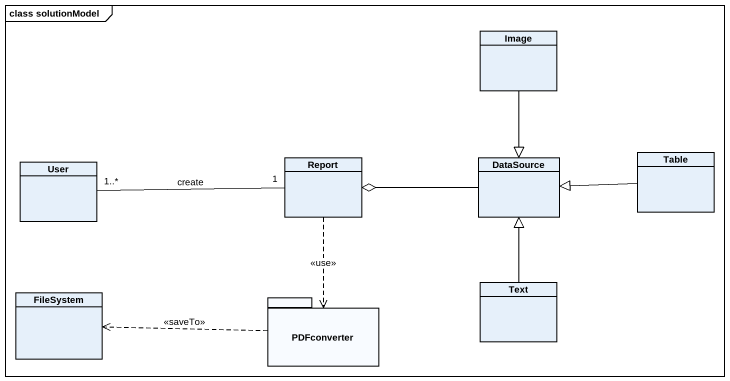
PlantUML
@startuml
mainframe class solutionModel
hide circle
hide empty members
class Image
class Table
class User
class Report
class DataSource
class FileSystem
package PDFconverter {
}
class Text
Image --|> DataSource
Table -left-|> DataSource
Report "1" -left- "1..*" User : create
Report ..> PDFconverter : <<use>>
DataSource -left-o Report
PDFconverter .left.> FileSystem : <<saveTo>>
Text -up-|> DataSource
@enduml
